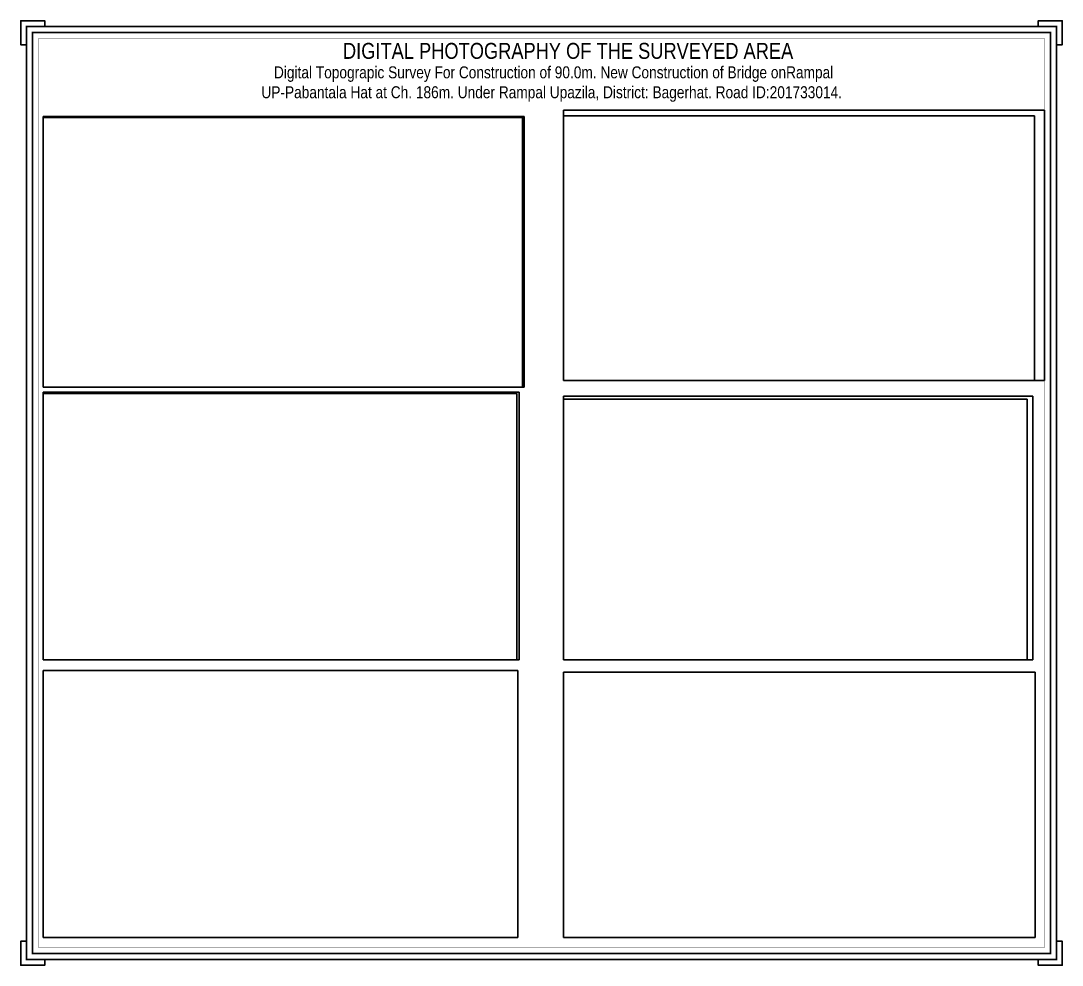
# Model space of a CAD drawing. Header units: inches. Extents: x 771028 to 773337, y 2500430 to 2500783.
# Drawn here: x 771945.2 to 772180.4, y 2500454.8 to 2500668.2 of the extents above; entities that cross this region are included whole.
import ezdxf

# ---------------------------------------------------------------- set-up
doc = ezdxf.new("R2010")
doc.units = ezdxf.units.IN
doc.header["$MEASUREMENT"] = 0
doc.layers.add('Chainage_TXT', color=7, linetype='Continuous')
doc.layers.add('text', color=7, linetype='Continuous')
doc.layers.add('Frame', color=7, linetype='Continuous', lineweight=9)
doc.layers.add('Profail', color=5, linetype='Continuous', lineweight=18)
doc.styles.get("Standard").update_dxf_attribs({"font": 'arial.ttf', "height": 1})
doc.styles.add('SWIS', font='swissc.ttf')
picture_1 = doc.add_image_def('image1.jpeg', size_in_pixel=(1600, 900))
picture_2 = doc.add_image_def('image2.jpeg', size_in_pixel=(1600, 900))
picture_3 = doc.add_image_def('image3.jpeg', size_in_pixel=(1600, 900))
picture_4 = doc.add_image_def('image4.jpeg', size_in_pixel=(900, 1600))
picture_5 = doc.add_image_def('image5.jpeg', size_in_pixel=(1600, 900))
picture_6 = doc.add_image_def('image6.jpeg', size_in_pixel=(1600, 900))
picture_7 = doc.add_image_def('image7.jpeg', size_in_pixel=(1600, 900))
picture_8 = doc.add_image_def('image8.jpeg', size_in_pixel=(1600, 900))
picture_9 = doc.add_image_def('image9.jpeg', size_in_pixel=(1600, 900))
picture_10 = doc.add_image_def('image10.jpeg', size_in_pixel=(1600, 900))
picture_11 = doc.add_image_def('image11.jpeg', size_in_pixel=(900, 1600))
picture_12 = doc.add_image_def('image12.jpeg', size_in_pixel=(900, 1600))

msp = doc.modelspace()

# ---------------------------------------------------------------- linework, layer by layer
at = {"color": 7, "lineweight": 25}
for points, const_width in [([(771947.823, 2500665.584), (772177.801, 2500665.584), (772177.801, 2500457.475), (771947.823, 2500457.475)], 0.406), ([(771949.178, 2500664.229), (772176.446, 2500664.229), (772176.446, 2500458.83), (771949.178, 2500458.83)], 0.0341)]:
    msp.add_lwpolyline(points, close=True, dxfattribs=dict(at, const_width=const_width))
at = {"layer": 'Defpoints', "color": 1, "lineweight": -2}
for points in [[(771946.469, 2500662.824), (771945.183, 2500662.824), (771945.183, 2500668.224), (771950.583, 2500668.224), (771950.583, 2500666.939)], [(772179.156, 2500662.824), (772180.441, 2500662.824), (772180.441, 2500668.224), (772175.041, 2500668.224), (772175.041, 2500666.939)], [(771946.469, 2500460.235), (771945.183, 2500460.235), (771945.183, 2500454.835), (771950.583, 2500454.835), (771950.583, 2500456.121)], [(772179.156, 2500460.235), (772180.441, 2500460.235), (772180.441, 2500454.835), (772175.041, 2500454.835), (772175.041, 2500456.121)]]:
    msp.add_lwpolyline(points, dxfattribs=at)
at = {"layer": 'Frame', "color": 7, "const_width": 0.341}
msp.add_lwpolyline([(771946.469, 2500666.939), (772179.156, 2500666.939), (772179.156, 2500456.121), (771946.469, 2500456.121)], close=True, dxfattribs=at)

# ---------------------------------------------------------------- texts
at = {"layer": 'Profail', "lineweight": 5, "ltscale": 50, "insert": (772065.116, 2500657.935, -52.231), "char_height": 2.7, "width": 143.69705, "attachment_point": 2}
msp.add_mtext('{\\fSwis721 Cn BT|b0|i0|c0|p34; Digital Topograpic Survey For Construction of 90.0m. New Construction of Bridge onRampal UP-Pabantala Hat at Ch. 186m. Under Rampal Upazila, District: Bagerhat. Road ID:201733014.}', dxfattribs=at)
at = {"layer": 'text', "lineweight": 5, "ltscale": 0.5, "insert": (772017.96, 2500663.234, -7.957), "char_height": 3.6, "width": 176.0372, "attachment_point": 1, "style": 'SWIS'}
msp.add_mtext('DIGITAL PHOTOGRAPHY OF THE SURVEYED AREA', dxfattribs=at)

# ---------------------------------------------------------------- pictures from other files: only their frames are drawn
at = {"layer": 'Chainage_TXT'}
image = msp.add_image(picture_6, insert=(772067.812, 2500586.924), size_in_units=(108.634, 61.107), dxfattribs=at)
image.dxf.flags = 7
image = msp.add_image(picture_5, insert=(771950.233, 2500585.441), size_in_units=(108.692, 61.139), dxfattribs=at)
image.dxf.flags = 7
image = msp.add_image(picture_7, insert=(771950.233, 2500585.441), size_in_units=(108.278, 60.906), dxfattribs=at)
image.dxf.flags = 7
image = msp.add_image(picture_8, insert=(772067.812, 2500586.924), size_in_units=(106.363, 59.829), dxfattribs=at)
image.dxf.flags = 7
image = msp.add_image(picture_1, insert=(771950.233, 2500523.822), size_in_units=(107.539, 60.491), dxfattribs=at)
image.dxf.flags = 7
image = msp.add_image(picture_9, insert=(771950.233, 2500523.822), size_in_units=(107.019, 60.198), dxfattribs=at)
image.dxf.flags = 7
image = msp.add_image(picture_2, insert=(772067.812, 2500523.822), size_in_units=(105.968, 59.607), dxfattribs=at)
image.dxf.flags = 7
image = msp.add_image(picture_10, insert=(772067.812, 2500523.822), size_in_units=(104.724, 58.907), dxfattribs=at)
image.dxf.flags = 7
image = msp.add_image(picture_3, insert=(771950.233, 2500461.104), size_in_units=(107.243, 60.324), dxfattribs=at)
image.dxf.flags = 7
image = msp.add_image(picture_11, insert=(771950.233, 2500521.428), size_in_units=(60.324, 107.243), rotation=-90, dxfattribs=at)
image.dxf.flags = 7
image = msp.add_image(picture_4, insert=(772174.311, 2500461.104), size_in_units=(59.906, 106.499), rotation=90, dxfattribs=at)
image.dxf.flags = 7
image = msp.add_image(picture_12, insert=(772067.812, 2500521.01), size_in_units=(59.906, 106.499), rotation=-90, dxfattribs=at)
image.dxf.flags = 7

doc.saveas('drawing.dxf')
